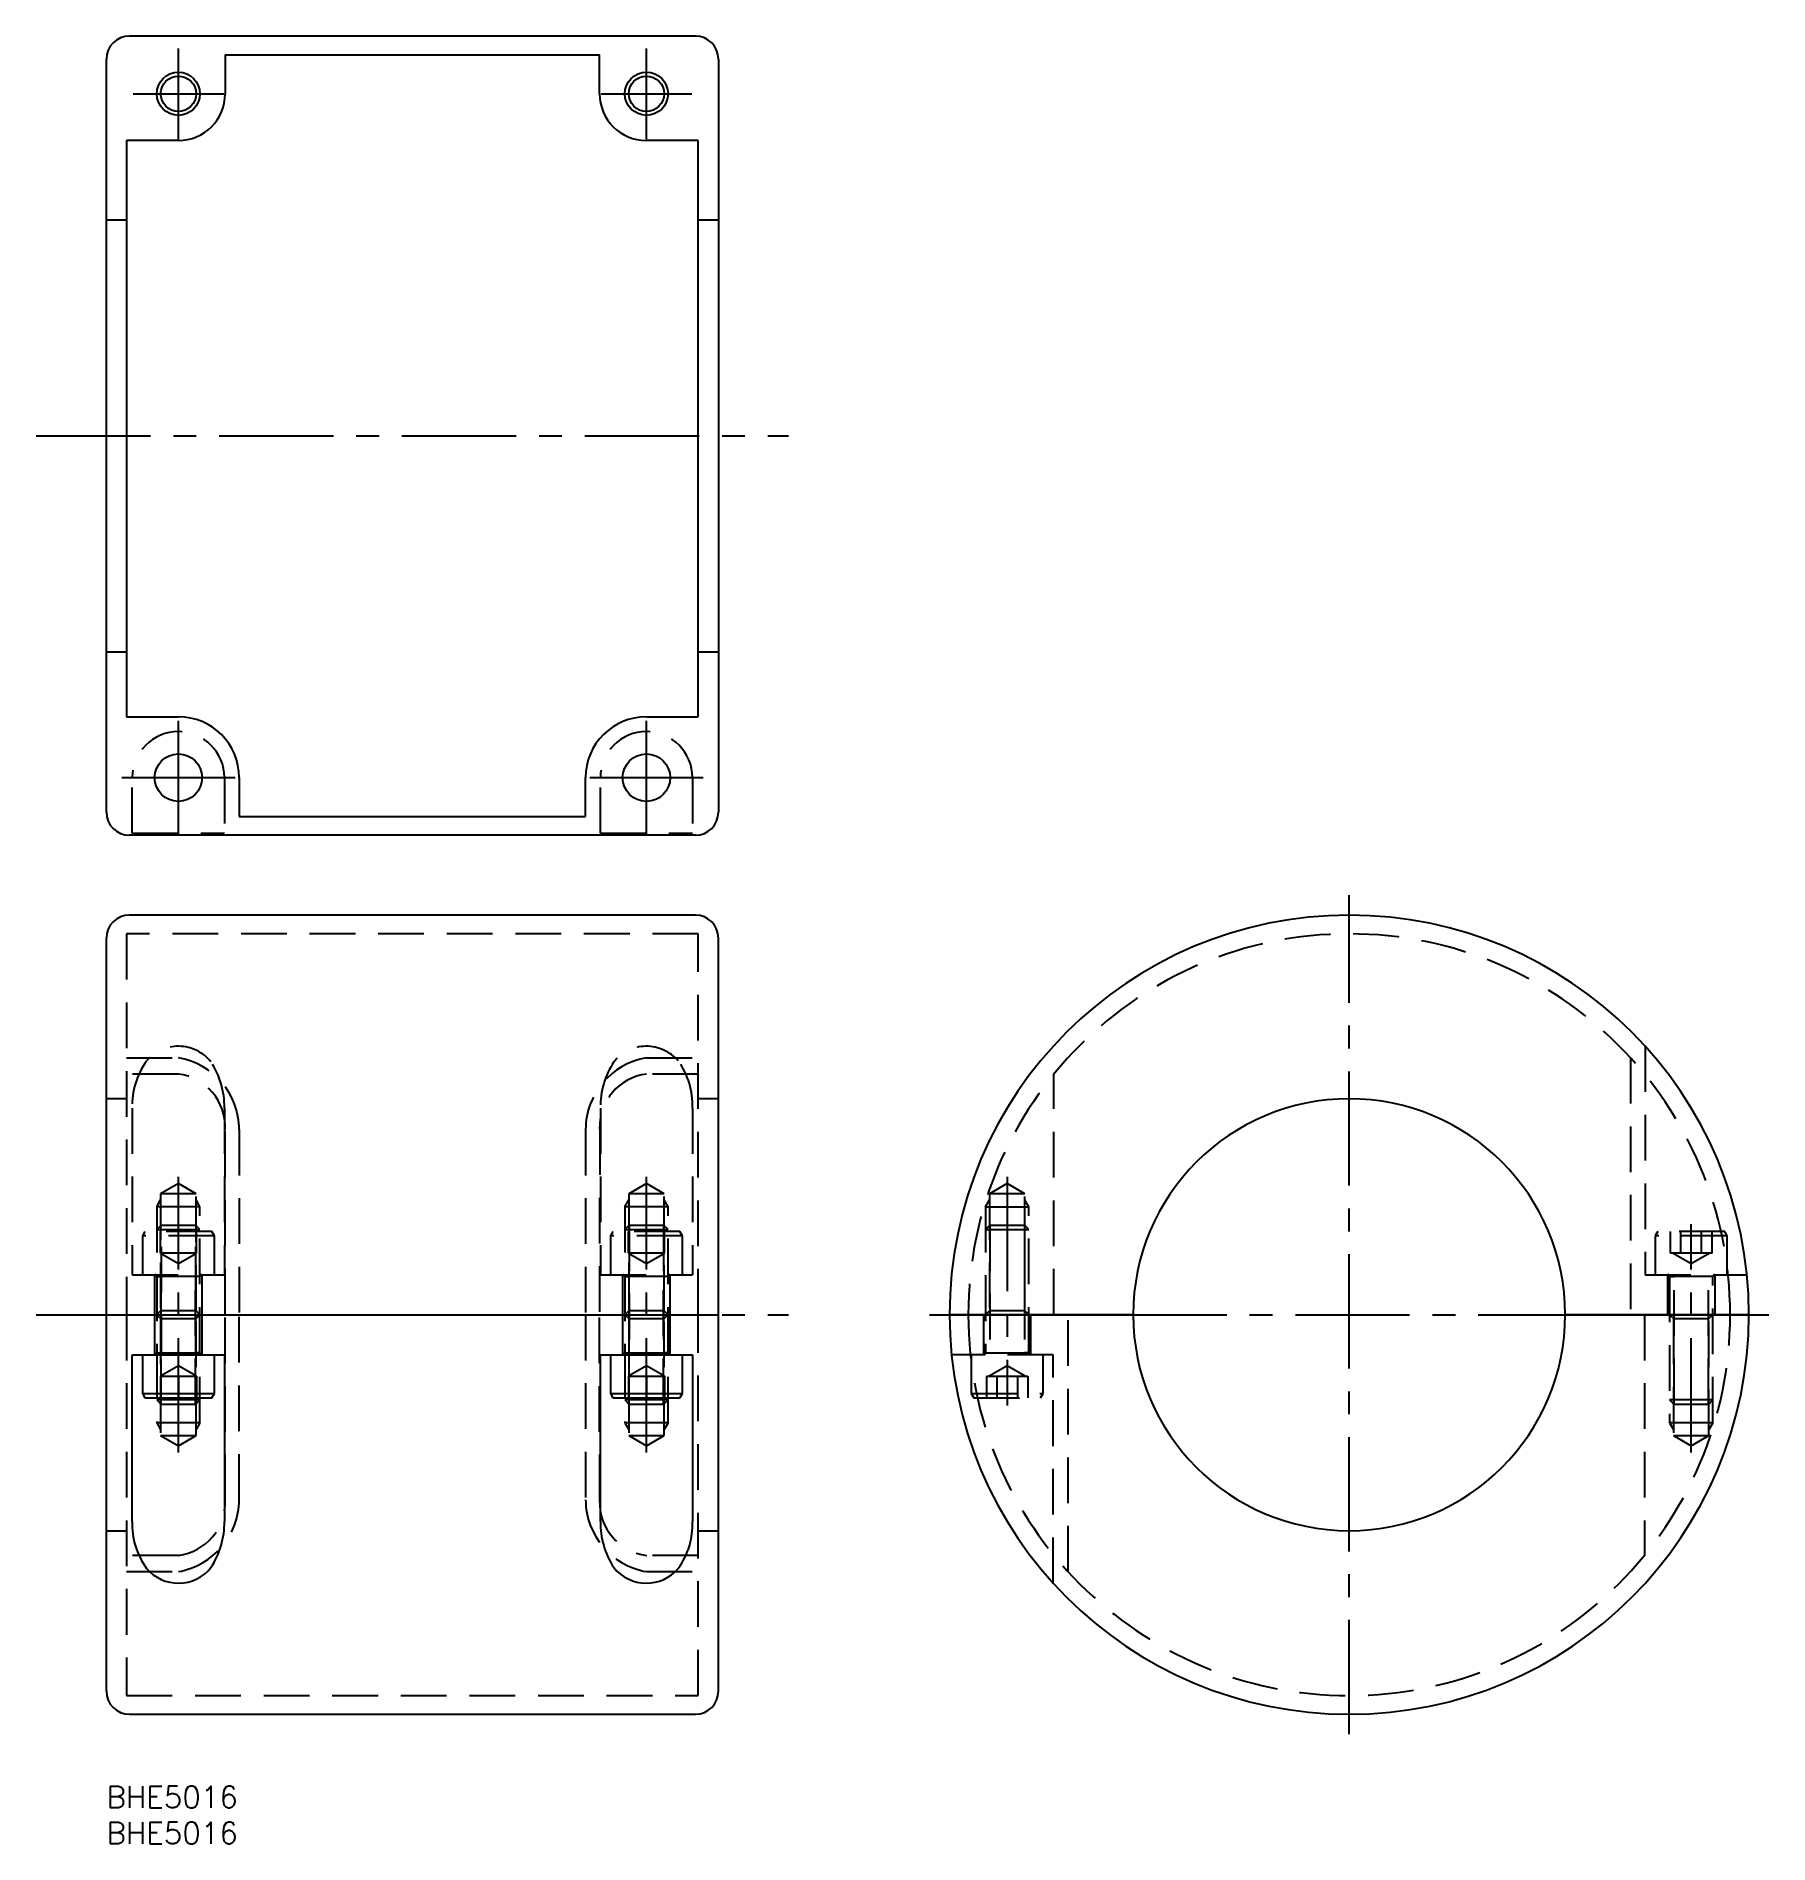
# Model space of a CAD drawing. Extents: x -10 to 231, y -8 to 243.
import ezdxf

# ---------------------------------------------------------------- set-up
doc = ezdxf.new("R2010")
doc.units = 0
doc.header["$LTSCALE"] = 0.5
doc.linetypes.add('CENTER', pattern=[50.8, 31.75, -6.35, 6.35, -6.35])
doc.linetypes.add('DASHED', pattern=[19.05, 12.7, -6.35])
for name, color, linetype in [('MSM_CENTER', 1, 'CENTER'), ('MSM_CONTINUOUS', 7, 'CONTINUOUS'), ('MSM_DASHED', 4, 'DASHED'), ('MSM_NARROW', 5, 'CONTINUOUS'), ('MSM_PART_NUMBER', 7, 'CONTINUOUS')]:
    doc.layers.add(name, color=color, linetype=linetype)
doc.styles.get("Standard").update_dxf_attribs({"font": 'txt.shx', "height": 3, "bigfont": 'bigfont.shx'})

msp = doc.modelspace()

# ---------------------------------------------------------------- linework, layer by layer
at = {"layer": 'MSM_CENTER'}
for p, q in [((10, 228.8), (10, 241.4)), ((75, 228.8), (75, 241.4)), ((3.7, 235.1), (16.3, 235.1)), ((68.7, 235.1), (81.3, 235.1)), ((-9.75, 187.6), (94.75, 187.6)), ((10, 132.23), (10, 147.98)), ((75, 132.23), (75, 147.98)), ((2.13, 140.1), (17.88, 140.1)), ((67.12, 140.1), (82.87, 140.1)), ((172.6, 7.23), (172.6, 123.78)), ((10, 46.37), (10, 84.63)), ((75, 46.37), (75, 84.63)), ((125.1, 84.63), (125.1, 52.9)), ((220.1, 46.37), (220.1, 78.1)), ((-9.75, 65.5), (94.75, 65.5)), ((114.32, 65.5), (230.88, 65.5))]:
    msp.add_line(p, q, dxfattribs=at)
at = {"layer": 'MSM_CONTINUOUS'}
for p, q in [((81.8, 243.1), (3.2, 243.1)), ((0, 135.3), (0, 239.9)), ((16.5, 240.5), (16.5, 235.1)), ((16.5, 240.5), (68.5, 240.5)), ((68.5, 235.1), (68.5, 240.5)), ((85, 239.9), (85, 135.3)), ((10, 228.6), (2.8, 228.6)), ((2.8, 228.6), (2.8, 148.55)), ((82.2, 228.6), (75, 228.6)), ((82.2, 148.55), (82.2, 228.6)), ((0, 217.6), (2.8, 217.6)), ((82.2, 217.6), (85, 217.6)), ((0, 157.6), (2.8, 157.6)), ((82.2, 157.6), (85, 157.6)), ((2.8, 148.55), (10, 148.55)), ((75, 148.55), (82.2, 148.55)), ((18.45, 140.1), (18.45, 134.7)), ((66.55, 134.7), (66.55, 140.1)), ((18.45, 134.7), (66.55, 134.7)), ((81.8, 132.1), (3.2, 132.1)), ((81.8, 121), (3.2, 121)), ((0, 65.5), (0, 117.8)), ((85, 65.5), (85, 117.8)), ((0, 13.2), (0, 65.5)), ((0, 65.5), (85, 65.5)), ((85, 13.2), (85, 65.5)), ((142.6, 65.5), (117.1, 65.5)), ((117.1, 65.5), (142.6, 65.5)), ((202.6, 65.5), (228.1, 65.5)), ((228.1, 65.5), (202.6, 65.5)), ((3.6, 36.79), (3.6, 59.95)), ((3.6, 59.95), (16.4, 59.95)), ((5, 59.95), (5, 54.55)), ((15, 54.55), (15, 59.95)), ((16.4, 59.95), (16.4, 36.79)), ((68.6, 36.79), (68.6, 59.95)), ((68.6, 59.95), (81.4, 59.95)), ((70, 59.95), (70, 54.55)), ((80, 54.55), (80, 59.95)), ((81.4, 59.95), (81.4, 36.79)), ((5, 54.55), (5.35, 53.95)), ((5, 54.55), (15, 54.55)), ((5.35, 53.95), (14.65, 53.95)), ((14.65, 53.95), (15, 54.55)), ((70, 54.55), (70.35, 53.95)), ((70, 54.55), (80, 54.55)), ((70.35, 53.95), (79.65, 53.95)), ((79.65, 53.95), (80, 54.55)), ((3.2, 10), (81.8, 10))]:
    msp.add_line(p, q, dxfattribs=at)
for centre, radius in [((10, 235.1), 2.46), ((75, 235.1), 2.46), ((10, 140.1), 3.3), ((75, 140.1), 3.3)]:
    msp.add_circle(centre, radius, dxfattribs=at)
for centre, radius, start, end in [((3.2, 239.9), 3.2, 90, 180), ((81.8, 239.9), 3.2, 0, 90), ((10, 235.1), 6.5, 270, 0), ((75, 235.1), 6.5, 180, 270), ((10, 140.1), 8.45, 0, 90), ((75, 140.1), 8.45, 90, 180), ((3.2, 135.3), 3.2, 180, 270), ((81.8, 135.3), 3.2, 270, 0), ((3.2, 117.8), 3.2, 90, 180), ((81.8, 117.8), 3.2, 0, 90), ((172.6, 65.5), 55.5, 0, 180), ((172.6, 65.5), 30, 0, 180), ((172.6, 65.5), 55.5, 180, 0), ((172.6, 65.5), 30, 180, 0), ((13.99, 36.38), 10.4, 177.6992, 216.0256), ((4.9, 36.67), 11.5, 326.7928, 0.6051), ((80.1, 36.67), 11.5, 179.3949, 213.2072), ((80.1, 36.67), 11.5, 179.3949, 213.2072), ((71.01, 36.38), 10.4, 323.9744, 2.3008), ((71.01, 36.38), 10.4, 323.9744, 2.3008), ((10, 34.02), 5.81, 220.3772, 321.1166), ((75, 34.02), 5.81, 218.8834, 319.6228), ((75, 34.02), 5.81, 218.8834, 319.6228), ((3.2, 13.2), 3.2, 180, 270), ((81.8, 13.2), 3.2, 270, 0)]:
    msp.add_arc(centre, radius, start, end, dxfattribs=at)
at = {"layer": 'MSM_DASHED'}
for p, q in [((3.6, 132.38), (3.6, 140.1)), ((16.4, 140.1), (16.4, 132.38)), ((68.6, 132.38), (68.6, 140.1)), ((81.4, 140.1), (81.4, 132.38)), ((3.6, 132.38), (16.4, 132.38)), ((68.6, 132.38), (81.4, 132.38)), ((2.8, 118.4), (2.8, 65.5)), ((82.2, 118.4), (2.8, 118.4)), ((82.2, 65.5), (82.2, 118.4)), ((2.8, 101.19), (10, 101.19)), ((75, 101.19), (82.2, 101.19)), ((211.65, 101.19), (211.65, 65.5)), ((213.7, 102.79), (213.7, 71.05)), ((10, 98.93), (2.8, 98.93)), ((82.2, 98.93), (75, 98.93)), ((131.6, 65.5), (131.6, 98.93)), ((2.8, 95.5), (0, 95.5)), ((85, 95.5), (82.2, 95.5)), ((3.6, 94.21), (3.6, 71.05)), ((16.4, 94.21), (16.4, 71.05)), ((68.6, 94.21), (68.6, 71.05)), ((81.4, 94.21), (81.4, 71.05)), ((16.5, 65.5), (16.5, 91.28)), ((18.45, 91.21), (18.45, 65.5)), ((66.55, 91.21), (66.55, 65.5)), ((68.51, 91.28), (68.5, 65.5)), ((10, 83.72), (7.54, 82.3)), ((12.46, 82.3), (10, 83.72)), ((75, 83.72), (72.54, 82.3)), ((77.46, 82.3), (75, 83.72)), ((125.1, 83.72), (122.64, 82.3)), ((127.56, 82.3), (125.1, 83.72)), ((7, 80.5), (7.54, 81.44)), ((7, 80.5), (7, 60.2)), ((13, 80.5), (7, 80.5)), ((7.54, 82.3), (7.54, 66.04)), ((12.46, 82.3), (7.54, 82.3)), ((12.46, 66.04), (12.46, 82.3)), ((13, 80.5), (12.46, 81.44)), ((13, 60.2), (13, 80.5)), ((72, 80.5), (72.54, 81.44)), ((72, 80.5), (72, 60.2)), ((78, 80.5), (72, 80.5)), ((72.54, 82.3), (72.54, 66.04)), ((77.46, 82.3), (72.54, 82.3)), ((77.46, 66.04), (77.46, 82.3)), ((78, 80.5), (77.46, 81.44)), ((78, 60.2), (78, 80.5)), ((122.1, 80.5), (122.64, 81.44)), ((122.1, 80.5), (122.1, 60.2)), ((122.1, 80.5), (128.1, 80.5)), ((127.56, 82.3), (122.64, 82.3)), ((122.64, 82.3), (122.64, 66.04)), ((127.56, 66.04), (127.56, 82.3)), ((128.1, 80.5), (127.56, 81.44)), ((128.1, 60.2), (128.1, 80.5)), ((7.61, 77.95), (7, 77.34)), ((7.61, 77.95), (12.39, 77.95)), ((13, 77.34), (12.39, 77.95)), ((72.61, 77.95), (72, 77.34)), ((72.61, 77.95), (77.39, 77.95)), ((72.61, 77.95), (72.61, 60.2)), ((78, 77.34), (77.39, 77.95)), ((77.39, 77.95), (77.39, 60.2)), ((122.71, 77.95), (122.1, 77.34)), ((122.71, 77.95), (127.49, 77.95)), ((122.71, 77.95), (122.71, 60.2)), ((122.71, 77.95), (122.71, 60.2)), ((128.1, 77.34), (127.49, 77.95)), ((127.49, 77.95), (127.49, 60.2)), ((127.49, 77.95), (127.49, 60.2)), ((5.35, 77.05), (5, 76.45)), ((5, 76.45), (5, 71.05)), ((15, 76.45), (5, 76.45)), ((14.65, 77.05), (5.35, 77.05)), ((7, 77.34), (13, 77.34)), ((7.5, 74.05), (7.5, 77.05)), ((12.5, 74.05), (12.5, 77.05)), ((15, 76.45), (14.65, 77.05)), ((15, 71.05), (15, 76.45)), ((70.35, 77.05), (70, 76.45)), ((70, 76.45), (70, 71.05)), ((80, 76.45), (70, 76.45)), ((79.65, 77.05), (70.35, 77.05)), ((72, 77.34), (78, 77.34)), ((72.5, 74.05), (72.5, 77.05)), ((77.5, 74.05), (77.5, 77.05)), ((80, 76.45), (79.65, 77.05)), ((80, 71.05), (80, 76.45)), ((122.1, 77.34), (128.1, 77.34)), ((215.45, 77.05), (215.1, 76.45)), ((215.1, 76.45), (215.1, 71.05)), ((225.1, 76.45), (215.1, 76.45)), ((224.75, 77.05), (215.45, 77.05)), ((217.21, 74.05), (217.21, 77.05)), ((218.66, 74.05), (218.66, 77.05)), ((221.54, 74.05), (221.54, 77.05)), ((222.99, 74.05), (222.99, 77.05)), ((225.1, 76.45), (224.75, 77.05)), ((225.1, 71.05), (225.1, 76.45)), ((7.5, 74.05), (10, 72.61)), ((12.5, 74.05), (7.5, 74.05)), ((7.61, 74.95), (7.61, 60.2)), ((10, 72.61), (12.5, 74.05)), ((12.39, 74.95), (12.39, 60.2)), ((72.5, 74.05), (75, 72.61)), ((77.5, 74.05), (72.5, 74.05)), ((75, 72.61), (77.5, 74.05)), ((222.99, 74.05), (217.21, 74.05)), ((217.6, 74.05), (220.1, 72.61)), ((220.1, 72.61), (222.6, 74.05)), ((3.6, 71.05), (16.4, 71.05)), ((6.7, 71.05), (6.7, 65.5)), ((13, 70.8), (7, 70.8)), ((7, 70.8), (7.61, 70.8)), ((7.61, 53.05), (7.61, 70.8)), ((12.39, 53.05), (12.39, 70.8)), ((13, 70.8), (12.39, 70.8)), ((13.3, 65.5), (13.3, 71.05)), ((68.6, 71.05), (81.4, 71.05)), ((71.7, 71.05), (71.7, 65.5)), ((78, 70.8), (72, 70.8)), ((72, 70.8), (72.61, 70.8)), ((72.61, 53.05), (72.61, 70.8)), ((77.39, 53.05), (77.39, 70.8)), ((78, 70.8), (77.39, 70.8)), ((78.3, 65.5), (78.3, 71.05)), ((213.7, 71.05), (227.82, 71.05)), ((216.8, 71.05), (216.8, 65.5)), ((217.1, 70.8), (217.1, 50.5)), ((223.1, 70.8), (217.1, 70.8)), ((217.1, 70.8), (217.71, 70.8)), ((217.1, 70.8), (217.71, 70.8)), ((217.71, 53.05), (217.71, 70.8)), ((217.71, 53.05), (217.71, 70.8)), ((222.49, 53.05), (222.49, 70.8)), ((223.1, 70.8), (222.49, 70.8)), ((222.49, 53.05), (222.49, 70.8)), ((223.1, 70.8), (222.49, 70.8)), ((223.1, 50.5), (223.1, 70.8)), ((223.4, 65.5), (223.4, 71.05)), ((2.8, 65.5), (2.8, 12.6)), ((6.7, 65.5), (6.7, 59.95)), ((7.54, 66.04), (7, 65.5)), ((7, 65.5), (7.54, 64.96)), ((12.46, 66.04), (7.54, 66.04)), ((13, 65.5), (12.46, 66.04)), ((12.46, 64.96), (13, 65.5)), ((13.3, 59.95), (13.3, 65.5)), ((16.49, 39.72), (16.5, 65.5)), ((18.45, 39.79), (18.45, 65.5)), ((66.55, 65.5), (66.55, 39.79)), ((68.51, 39.72), (68.5, 65.5)), ((71.7, 65.5), (71.7, 59.95)), ((72.54, 66.04), (72, 65.5)), ((72, 65.5), (72.54, 64.96)), ((77.46, 66.04), (72.54, 66.04)), ((78, 65.5), (77.46, 66.04)), ((77.46, 64.96), (78, 65.5)), ((78.3, 59.95), (78.3, 65.5)), ((82.2, 12.6), (82.2, 65.5)), ((121.8, 65.5), (121.8, 59.95)), ((122.64, 66.04), (122.1, 65.5)), ((127.56, 66.04), (122.64, 66.04)), ((128.1, 65.5), (127.56, 66.04)), ((128.4, 59.95), (128.4, 65.5)), ((133.55, 29.81), (133.55, 65.5)), ((213.6, 65.5), (213.6, 32.07)), ((217.1, 65.5), (217.64, 64.96)), ((222.56, 64.96), (223.1, 65.5)), ((7.54, 64.96), (7.54, 48.7)), ((7.54, 64.96), (12.46, 64.96)), ((12.46, 48.7), (12.46, 64.96)), ((72.54, 64.96), (72.54, 48.7)), ((72.54, 64.96), (77.46, 64.96)), ((77.46, 48.7), (77.46, 64.96)), ((217.64, 64.96), (217.64, 48.7)), ((217.64, 64.96), (222.56, 64.96)), ((222.56, 48.7), (222.56, 64.96)), ((7, 60.2), (7, 50.5)), ((7, 60.2), (13, 60.2)), ((7, 60.2), (7.61, 60.2)), ((10, 58.39), (7.5, 56.95)), ((12.5, 56.95), (10, 58.39)), ((13, 60.2), (12.39, 60.2)), ((13, 50.5), (13, 60.2)), ((72, 60.2), (72, 50.5)), ((72, 60.2), (78, 60.2)), ((72, 60.2), (72.61, 60.2)), ((75, 58.39), (72.5, 56.95)), ((77.5, 56.95), (75, 58.39)), ((78, 60.2), (77.39, 60.2)), ((78, 50.5), (78, 60.2)), ((131.5, 59.95), (117.38, 59.95)), ((120.1, 59.95), (120.1, 54.55)), ((122.1, 60.2), (128.1, 60.2)), ((122.1, 60.2), (122.71, 60.2)), ((122.1, 60.2), (122.71, 60.2)), ((125.1, 58.39), (122.6, 56.95)), ((127.6, 56.95), (125.1, 58.39)), ((128.1, 60.2), (127.49, 60.2)), ((128.1, 60.2), (127.49, 60.2)), ((130.1, 54.55), (130.1, 59.95)), ((131.5, 28.21), (131.5, 59.95)), ((7.5, 56.95), (7.5, 53.95)), ((7.5, 56.95), (12.5, 56.95)), ((10, 56.95), (10, 53.95)), ((12.5, 56.95), (12.5, 53.95)), ((72.5, 56.95), (72.5, 53.95)), ((72.5, 56.95), (77.5, 56.95)), ((75, 56.95), (75, 53.95)), ((77.5, 56.95), (77.5, 53.95)), ((122.21, 56.95), (122.21, 53.95)), ((122.21, 56.95), (127.99, 56.95)), ((123.66, 56.95), (123.66, 53.95)), ((126.54, 56.95), (126.54, 53.95)), ((127.99, 56.95), (127.99, 53.95)), ((7, 53.66), (7.61, 53.05)), ((13, 53.66), (7, 53.66)), ((12.39, 53.05), (7.61, 53.05)), ((12.39, 53.05), (13, 53.66)), ((78, 53.66), (72, 53.66)), ((72, 53.66), (72.61, 53.05)), ((77.39, 53.05), (72.61, 53.05)), ((77.39, 53.05), (78, 53.66)), ((120.1, 54.55), (120.45, 53.95)), ((120.1, 54.55), (130.1, 54.55)), ((120.45, 53.95), (129.75, 53.95)), ((129.75, 53.95), (130.1, 54.55)), ((217.1, 53.66), (217.71, 53.05)), ((223.1, 53.66), (217.1, 53.66)), ((222.49, 53.05), (217.71, 53.05)), ((222.49, 53.05), (223.1, 53.66)), ((13, 50.5), (7, 50.5)), ((7, 50.5), (7.54, 49.56)), ((13, 50.5), (12.46, 49.56)), ((78, 50.5), (72, 50.5)), ((72, 50.5), (72.54, 49.56)), ((78, 50.5), (77.46, 49.56)), ((223.1, 50.5), (217.1, 50.5)), ((217.1, 50.5), (217.64, 49.56)), ((223.1, 50.5), (222.56, 49.56)), ((7.54, 48.7), (10, 47.28)), ((7.54, 48.7), (12.46, 48.7)), ((10, 47.28), (12.46, 48.7)), ((72.54, 48.7), (75, 47.28)), ((72.54, 48.7), (77.46, 48.7)), ((75, 47.28), (77.46, 48.7)), ((217.64, 48.7), (222.56, 48.7)), ((217.64, 48.7), (220.1, 47.28)), ((220.1, 47.28), (222.56, 48.7)), ((0, 35.5), (2.8, 35.5)), ((82.2, 35.5), (85, 35.5)), ((10, 32.07), (2.8, 32.07)), ((82.2, 32.07), (75, 32.07)), ((2.8, 29.81), (10, 29.81)), ((75, 29.81), (82.2, 29.81)), ((2.8, 12.6), (82.2, 12.6))]:
    msp.add_line(p, q, dxfattribs=at)
for centre, radius, start, end in [((10, 140.1), 6.4, 0, 180), ((75, 140.1), 6.4, 0, 180), ((172.6, 65.5), 52.9, 0, 180), ((13.99, 94.62), 10.4, 143.9744, 182.3008), ((10, 96.98), 5.81, 38.8834, 139.6228), ((8.26, 91.15), 10.19, 0.3464, 80.1912), ((4.9, 94.33), 11.5, 359.3949, 33.2072), ((76.74, 91.15), 10.19, 99.8088, 179.6536), ((76.74, 91.15), 10.19, 99.8088, 179.6536), ((80.1, 94.33), 11.5, 146.7928, 180.6051), ((80.1, 94.33), 11.5, 146.7928, 180.6051), ((75, 96.98), 5.81, 40.3772, 141.1166), ((75, 96.98), 5.81, 40.3772, 141.1166), ((71.01, 94.62), 10.4, 357.6992, 36.0256), ((71.01, 94.62), 10.4, 357.6992, 36.0256), ((9.07, 91.56), 7.43, 357.8629, 82.8058), ((75.93, 91.56), 7.43, 97.1942, 182.1371), ((75.93, 91.56), 7.43, 97.1942, 182.1371), ((6.75, 70.8), 0.25, 0, 90), ((13.25, 70.8), 0.25, 90, 180), ((71.75, 70.8), 0.25, 0, 90), ((78.25, 70.8), 0.25, 90, 180), ((216.85, 70.8), 0.25, 0, 90), ((223.35, 70.8), 0.25, 90, 180), ((172.6, 65.5), 52.9, 180, 0), ((6.75, 60.2), 0.25, 270, 0), ((13.25, 60.2), 0.25, 180, 270), ((71.75, 60.2), 0.25, 270, 0), ((78.25, 60.2), 0.25, 180, 270), ((121.85, 60.2), 0.25, 270, 0), ((128.35, 60.2), 0.25, 180, 270), ((8.26, 39.85), 10.19, 279.8088, 359.6536), ((9.07, 39.44), 7.43, 277.1942, 2.1371), ((76.74, 39.85), 10.19, 180.3464, 260.1912), ((76.74, 39.85), 10.19, 180.3464, 260.1912), ((75.93, 39.44), 7.43, 177.8629, 262.8058), ((75.93, 39.44), 7.43, 177.8629, 262.8058)]:
    msp.add_arc(centre, radius, start, end, dxfattribs=at)
at = {"layer": 'MSM_NARROW'}
for centre in [(10, 235.1), (75, 235.1)]:
    msp.add_circle(centre, 3, dxfattribs=at)

# ---------------------------------------------------------------- texts
at = {"layer": 'MSM_PART_NUMBER'}
for p in [(0, -3), (0, -8)]:
    msp.add_text('BHE5016', height=3, dxfattribs=at).set_placement(p)

doc.saveas('drawing.dxf')
